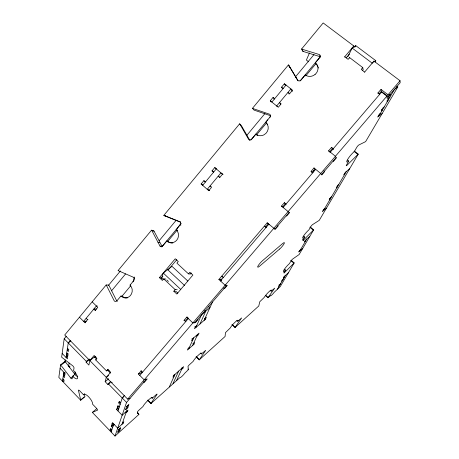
<?xml version="1.0" encoding="UTF-8"?>
<svg xmlns="http://www.w3.org/2000/svg" width="459" height="459" viewBox="0 0 459 459"><rect width="100%" height="100%" fill="white"/><g stroke="black" fill="none" stroke-linecap="round" stroke-linejoin="round"><path stroke-width="0.69" d="M75.121 374.578L65.321 361.807A1.882 0.625 51.9 0 0 64.966 361.399L60.582 364.842L58.838 377.407L80.698 400.225L84.904 396.708A1.842 0.597 51 0 0 84.892 396.444L84.336 394.057M66.337 336.206L64.191 338.788L61.649 357.136A1.939 0.648 52 0 0 62.022 357.481L72.861 365.909A1.956 0.66 51.7 0 1 74.037 367.923L73.595 370.574A6.753 2.238 51.5 0 1 77.64 378.096A6.753 2.238 51.5 0 1 72.608 376.231L72.143 378.727A1.905 0.62 51.5 0 1 70.784 378.073L60.938 365.249A1.893 0.614 51.9 0 0 60.582 364.842M64.891 361.91L65.195 359.867M62.51 381.24L63.864 372.215M70.405 340.349L68.253 342.936L66.073 357.492L67.703 356.218M68.569 366.494L69.108 363.115M69.642 367.625L69.9 366.024L68.942 366.787M72.608 376.231L74.794 374.469L75.247 371.962M96.459 358.915L94.468 356.89L89.821 360.625L88.88 365.06L86.12 362.237L86.298 361.353L89.264 358.978M110.154 382.743L107.985 384.573L105.163 381.693L106.304 377.413L110.653 372.249L107.796 369.352L106.499 370.889L95.644 359.873L96.929 358.341L94.118 355.484L89.832 360.59L90.371 360.487M133.053 281.832L134.344 277.035M107.985 384.573L108.215 383.73L110.935 381.435M111.388 431.219L110.097 429.871L110.533 428.522L111.83 429.871M112.57 427.604L111.262 426.239L111.709 424.856L113.023 426.222M114.291 424.523L113.287 425.418L111.967 424.047L112.421 422.647L117.722 428.155L123.345 423.1L123.844 421.695L122.438 422.951M125.995 412.853L127.436 411.568L127.975 410.059L122.157 415.234L116.626 409.543L117.12 408.011L118.508 409.439M118.801 408.544L117.406 407.116L117.906 405.561L119.306 406.995M120.155 404.385L118.749 402.945L119.26 401.355L120.671 402.801M111.135 432.005L113.74 424.018M118.009 410.96L122.232 398.033L124.378 395.52M161.436 278.653L163.266 273.053L171.987 266.318L187.823 281.04M147.563 400.202L150.908 403.581A1.859 0.298 -46 0 1 151.045 403.329L157.07 394.304A1.882 0.31 -46 0 0 156.312 394.539L152.187 398.246A6.69 1.113 -45.9 0 0 148.596 399.852A6.69 1.113 -45.9 0 0 142.956 406.554L138.945 410.168A1.934 0.321 -45.7 0 0 137.321 412.084L138.888 414.328A1.899 0.31 -45.7 0 1 138.865 414.471L115.008 436.05L92.368 412.411L97.572 410.139A1.911 0.62 50.5 0 0 96.453 408.223L92.58 404.195A6.661 2.169 50.8 0 0 89.953 398.355A6.661 2.169 50.8 0 0 84.64 394.178A6.65 2.163 50.8 0 0 83.601 394.86L79.774 390.884A1.893 0.614 51.1 0 0 78.403 390.202L80.686 399.961A1.853 0.591 51 0 1 80.698 400.225M115.008 436.05L126.546 402.44L146.478 379.151M117.814 432.062L118.749 429.538L120.677 427.805L119.742 430.456L117.825 432.183L119.891 430.192M125.714 409.348L126.782 406.456L128.83 404.643L127.757 407.69L125.726 409.491L127.918 407.397M96.551 408.82L92.368 412.411M121.945 424.357L126.523 411.344L125.072 412.641M309.492 52.911L306.388 60.066L308.655 61.822M150.908 403.581L180.106 377.453A3.557 0.568 -46.5 0 0 181.896 376.391A3.557 0.568 -46.5 0 0 184.598 373.385L188.437 369.633L187.995 366.46A1.796 0.293 -46.6 0 1 189.556 364.618L193.141 361.388A6.231 1.01 -46.8 0 1 198.581 354.956A6.231 1.01 -46.8 0 1 201.398 353.958L205.718 350.337L199.229 359.867L196.056 356.809M169.337 386.908L174.879 374.492M173.009 383.586L178.654 371.113M188.689 348.926L193.727 337.79M199.975 323.974L205.73 311.242L204.685 310.267M176.652 380.287L182.395 367.757M192.602 345.478L197.726 334.295M204.077 320.428L212.534 301.959M181.684 369.306L182.923 368.198L183.634 366.643L173.611 375.628L172.934 377.16L174.196 376.03L173.273 375.118M189.475 347.188L188.156 348.347L187.375 350.085L193.899 344.336L194.702 342.58L193.405 343.728M196.704 325.586L195.31 326.791L194.444 328.747L205.437 319.252L206.349 317.272L204.984 318.448M347.893 56.704L352.145 48.052L355.782 45.648L375.806 60.686L375.152 61.902M355.174 46.881L355.782 45.648M312.573 172.888L313.847 170.478M231.898 324.633L234.997 327.514L241.641 317.926L237.745 321.243A5.927 0.929 -47.4 0 0 235.461 321.834A5.927 0.929 -47.4 0 0 230.177 328.059L225.467 332.637L225.082 336.487L199.229 359.867M284.643 269.278L285.573 270.099L283.966 273.111L294.185 262.921L291.121 260.242M303.743 236.173L304.747 237.033L302.992 240.057A1.773 0.287 -48.8 0 0 303.445 240.16L313.658 229.861L310.353 227.05M396.679 86.08L397.821 86.946L365.674 141.533A2.117 0.384 -50.6 0 1 365.393 141.728L358.68 145.061A2.146 0.396 -50.5 0 0 356.89 147.109L354.308 151.556A7.378 1.348 -50.3 0 0 347.566 159.543A7.378 1.348 -50.3 0 0 348.788 161.069L346.476 165.056A2.071 0.373 -50.2 0 0 346.832 165.458L357.9 154.459A2.054 0.367 -50.3 0 1 358.249 154.144L354.388 151.063M277.414 289.141L285.498 275.348M299.721 251.084L306.784 239.03M323.325 210.807L346.373 171.477M378.784 116.179L394.539 89.293M294.185 262.921L280.254 286.577L274.195 292.308A3.156 0.465 -48 0 1 271.768 295.011A3.156 0.465 -48 0 1 270.569 295.59L267.918 297.736L265.577 295.619M313.658 229.861L299.13 254.527L292.176 259.41L289.227 263.799A5.869 0.912 -48.4 0 0 283.874 270.081A5.869 0.912 -48.4 0 0 285.573 270.099M358.249 154.144L319.303 220.274A1.813 0.298 -49.2 0 1 319.034 220.481L312.418 224.709A1.825 0.304 -49.1 0 0 310.881 226.471L308.924 229.827A6.3 1.044 -48.9 0 0 303.158 236.614A6.3 1.044 -48.9 0 0 304.747 237.033M267.918 297.736L274.712 288.154L271.16 291.172A5.68 0.861 -48 0 0 269.33 291.413A5.68 0.861 -48 0 0 264.189 297.443L259.788 301.729L258.778 305.998L234.997 327.514M130.086 398.303L127.682 399.141L64.713 335.013L106.155 284.982A2.077 1.905 -84.7 0 1 106.425 285.314L114.268 300.915A2.088 1.928 -86 0 0 115.657 301.443L116.988 300.748L120.895 296.066L123.058 297.472A7.321 6.793 -85.3 0 0 128.451 297.134A7.321 6.787 -85 0 0 131.567 287.277L130.029 285.108L133.959 280.392L134.464 278.877A2.094 1.951 -83.1 0 0 133.821 277.443L118.606 270.827A2.06 1.911 -80.1 0 1 118.141 270.506L151.533 230.188A2.094 1.962 -75.9 0 1 151.82 230.521L159.984 246.041A2.1 1.974 -77.2 0 0 161.419 246.54L162.79 245.812L166.789 241.015A7.407 6.988 -75.6 0 0 170.398 242.713A7.384 6.965 -75 0 0 174.598 241.91L175.751 241.124A7.396 6.977 -75 0 0 178.058 237.773L178.413 236.316A7.39 6.983 -74.6 0 0 176.164 229.775L180.68 223.837A2.117 1.997 -72.8 0 0 180.037 221.978L164.179 215.598A2.1 1.974 -70.3 0 1 163.829 215.351L239.615 123.85L241.101 125.353A2.152 2.02 -51.7 0 1 241.405 125.668L249.834 140.356M269.949 117.28L270.477 115.702A2.203 2.066 -45.6 0 0 269.754 114.28L253.012 108.588A2.169 2.02 -46.6 0 1 252.502 108.29L288.413 64.931A2.232 2.06 -41.9 0 1 288.728 65.247L297.902 80.497A2.238 2.071 -40.2 0 0 299.48 80.91L300.972 80.067L305.281 74.903A7.918 7.31 -38.9 0 0 307.754 76.142A7.889 7.281 -38.5 0 0 313.841 75.282L315.092 74.398M320.583 57.002A2.243 2.06 -36.8 0 0 320.307 56.738L303.129 51.431A2.209 2.025 -38.5 0 1 302.607 51.144L301.638 48.964L323.182 22.95L353.797 45.969L354.147 47.472M108.634 285.171L120.413 270.959M87.99 319.665L87.543 319.694L84.99 322.763L79.453 317.221M96.447 308.993L93.814 309.073L95.214 310.456L97.778 307.369L92.184 301.85M111.48 290.891L125.577 273.925M211.117 186.693L209.964 186.05L211.496 187.387L208.765 190.669L201.134 183.984L203.853 180.714L205.632 181.724M213.561 172.2L212.029 170.874L214.76 167.587L216.453 168.711L202.66 185.316M271.091 101.915L270.265 100.773L273.088 97.377L274.689 98.674M282.423 88.553L281.568 87.17L284.402 83.756L292.521 90.205L289.669 93.63L288.045 92.334L289.13 94.135M271.871 102.064L286.02 85.041M159.175 240.7L176.233 220.2M246.667 135.537L264.929 113.585M295.263 77.123L313.967 54.644M161.729 246.953L181.259 223.527M250.907 139.984L270.581 116.385M300.123 80.95L320.692 56.279M267.838 119.816L265.721 122.346L267.436 124.452A7.671 7.224 -47.8 0 1 264.189 134.705A7.671 7.229 -48 0 1 258.291 135.416L255.898 134.131L251.704 139.169L250.253 139.966A2.18 2.054 -50.3 0 1 248.726 139.525L239.919 124.171A2.175 2.037 -51.8 0 0 239.615 123.85M315.086 74.41A7.906 7.298 -38.6 0 0 317.565 70.835L317.932 69.32A7.906 7.298 -38.6 0 0 315.362 62.808L319.699 57.605L320.221 56.446A2.272 2.083 -38 0 0 319.487 54.592L302.022 49.199A2.249 2.054 -38.6 0 1 301.638 48.964M120.895 296.066L122.117 296.078L130.781 285.687M166.789 241.015L167.833 241.262L177.163 230.074L177.616 230.521M257.671 135.589L256.581 134.848L266.363 123.115L265.721 122.346M305.751 75.89L315.792 63.853L315.362 62.808M344.829 57.14L344.726 56.778L353.797 45.969M165.814 279.032L163.708 278.86L162.371 280.449L159.405 277.661L175.258 258.767L178.258 261.544L176.91 263.145L188.477 273.857L190.393 274.075L191.294 273.013M94.634 357.555L95.696 356.287M159.405 277.661L161.551 277.844L162.893 276.243M168.287 269.817L176.824 259.651M346.229 57.857L349.374 54.11M362.467 70.525L363.207 69.653L362.753 67.582L349.603 57.605L348.129 59.36L344.726 56.778M188.477 273.857L189.837 272.25L192.883 275.061L176.818 294.047L173.812 291.218L175.16 289.623L177.185 289.709M362.753 67.582L361.267 69.343L364.79 72.31M364.716 71.971L373.919 61.099L400.041 80.738L400.162 82.723L388.262 96.62L381.28 91.295L380.993 89.402L377.975 92.942L378.078 93.561M143.828 382.244L144.585 382.014L147.23 378.927L144.195 379.834L138.314 373.947L141.355 370.729M185.901 321.73L184.053 320.319L186.779 317.123L187.427 317.071M224.003 288.562L224.549 288.596L227.303 285.378L225.134 285.211L218.88 279.485L267.184 222.844L268.463 223.516M281.476 206.091L284.345 202.723L285.475 203.572L282.629 206.911L281.476 206.091L289.497 212.712L286.651 216.04L286.278 215.793M313.996 167.954L314.874 169.119L311.988 172.504L311.082 171.373L313.996 167.954L320.715 173.479L321.805 174.965L324.708 171.58L324.444 171.201M329.143 151.671L328.638 150.787L331.582 147.333L333.515 149.152M218.88 279.485L220.555 279.657L221.244 278.848M267.758 224.342L265.641 226.821L264.338 226.178L266.386 227.796M329.396 152.107L332.31 148.687L331.582 147.333M381.28 91.295L379.036 93.923M188.041 317.766L186.01 320.141L184.053 320.319M141.951 371.773L140.638 373.322L138.314 373.947M139.777 375.416L188.305 318.563M315.672 169.331L283.111 207.485L283.49 207.755M330.331 152.153L381.595 92.093L386.88 96.126L387.195 98.57L390.196 95.065L390.127 94.451M127.682 399.141L386.88 96.126M388.262 96.62L388.039 94.772L400.041 80.738M194.777 322.711L226.769 285.332L225.134 285.211M289.136 212.46L274.901 229.093L267.184 222.844M321.535 174.598L336.12 157.552M280.604 283.714L278.676 286.227L279.634 285.36L279.043 284.838M118.6 429.808L120.688 427.926M283.599 278.596L281.654 281.137L282.624 280.26M288.395 272.755L284.528 276.22L283.536 277.919L284.505 277.047L283.903 276.519M110.097 429.871L111.084 428.987M111.967 424.047L112.971 423.152M111.262 426.239L112.266 425.35M126.615 406.754L128.836 404.798M300.829 249.197L298.717 251.968L302.705 248.457M117.406 407.116L118.462 406.192M116.626 409.543L118.198 408.166M118.749 402.945L119.81 402.015M309.814 236.385L305.769 239.919L304.615 241.887L305.631 240.998L304.977 240.441M196.888 336.126L198.208 334.967L199.051 333.136L192.384 338.96L191.564 340.779L192.9 339.608L191.96 338.708M122.232 398.033L123.746 396.714M324.616 208.598L323.566 209.493L322.275 211.702L326.452 208.134M331.593 196.704L330.526 197.599L329.178 199.906L330.239 199.005L329.528 198.414M337.348 186.882L336.275 187.783L337.681 185.373L338.759 184.472M105.163 381.693L108.64 378.778M80.686 399.961L84.198 397.029M83.595 394.86L84.668 393.965M106.304 377.413L108.611 375.485M349.62 168.792L345.283 172.383L343.808 174.902L344.898 174.001M70.784 378.073L73.681 375.737M86.12 362.237L89.625 359.426M74.364 373.683L75.448 372.811M94.732 357.297L95.822 356.419M63.652 379.541L62.642 380.356L63.87 381.641L64.105 380.121L62.872 378.83M64.329 375.405L63.256 376.265L64.501 377.562L64.736 376.007L63.491 374.71M65.172 372.57L63.623 373.798L64.88 375.101L65.121 373.523L60.1 368.307M382.181 113.505L377.642 117.074L379.427 114.021L380.574 113.126M61.672 364.67L65.321 361.807M384.217 106.907L383.07 107.802L381.245 110.917L382.393 110.022L381.544 109.368M68.098 353.505L66.48 354.767L67.8 356.121L68.064 354.382L66.744 353.023M388.073 100.326L386.92 101.215L388.796 98.008L389.955 97.119M67.949 349.494L67.18 350.085L68.517 351.451L68.793 349.672L67.45 348.301M68.253 342.936L70.847 340.945M394.367 89.591L397.821 86.946M373.253 62.476L372.238 63.193L352.145 48.052M374.274 61.758L375.806 60.686M111.612 382.772L112.248 382.599M109.058 370.298L106.499 370.889M107.796 369.352L108.226 369.254M95.644 359.873L96.08 359.787M127.682 297.828L126.282 297.914A7.287 6.759 -85.2 0 1 123.666 297.202L122.117 296.078M193.836 322.815L194.306 322.763M197.502 319.533L198.116 319.475L195.402 322.643L192.883 322.912L186.779 317.123M84.99 322.763L85.443 322.734M86.315 321.197L83.607 321.375L96.379 305.987L97.256 305.964M95.214 310.456L95.656 310.445M173.812 291.218L175.849 291.287L177.834 293.163M106.155 284.982L108.691 285.102M130.029 285.108L130.626 285.137M220.997 280.965L220.44 280.914L268.802 224.244L269.226 224.468M118.147 270.506L118.554 270.546M222.489 276.329L221.657 276.226L223.217 277.655M159.984 246.041L161.763 246.42M157.953 242.18L159.566 242.541M151.533 230.188L153.725 230.768A2.077 1.945 -75.9 0 1 154.006 231.095L162.113 246.494A2.088 1.968 -76.9 0 0 162.4 246.713M152.268 230.739L154.086 231.216M176.158 229.775L177.163 230.074M180.186 224.944L180.852 225.157M180.364 222.087L180.697 222.196M163.829 215.346L165.923 216.057A2.066 1.945 -70.3 0 0 166.393 216.367L180.703 222.104M164.305 215.667L166.049 216.252M270.403 115.679L254.252 110.166A2.163 2.02 -46.4 0 1 253.884 109.93L252.502 108.29M273.673 228.467L275.302 229.299L278.131 225.989L277.735 225.776M209.568 190.577L207.233 189.326L220.922 172.9L223.108 174.334M201.134 183.984L202.935 184.966M219.844 177.249L218.18 176.193L219.718 177.53L222.472 174.231L214.76 167.587M212.029 170.874L213.739 171.97M286.169 204.255L284.345 202.723M389.324 94.399L390.196 95.065M380.993 89.402L388.039 94.772M377.975 92.942L379.725 94.284M281.568 87.17L283.18 88.455M354.044 151.367L357.131 153.84M347.612 160.122L348.788 161.069M332.31 148.687L333.148 149.364M270.265 100.773L278.303 107.263L281.137 103.86L279.52 102.558L280.684 104.268M328.638 150.787L335.426 156.278L336.349 157.971L333.435 161.384L333.194 160.971M323.87 170.891L324.708 171.58M311.082 171.373L312.751 172.75M167.833 241.262L168.855 242.031A7.35 6.942 -74.1 0 0 172.142 243.012A7.367 6.96 -75.7 0 0 172.865 242.995M309.854 227.182L312.682 229.592M315.792 63.853L317.192 65.316A7.855 7.258 -37.8 0 1 317.886 66.578M302.561 239.403L303.445 240.16M203.853 180.714L205.38 182.045M290.719 260.437L293.272 262.674M208.489 189.825L209.499 190.709M283.702 272.021L284.523 272.744M270.259 290.369L271.16 291.172M266.363 123.115L267.712 124.601M265.652 295.269L268.09 297.466M220.555 279.657L221.594 280.604M223.774 287.885L224.549 288.596M236.827 320.393L237.745 321.243M232.661 324.926L235.157 327.256M208.363 306.199L209.924 307.662L201.49 314.868L195.832 327.548L194.851 326.613M167.65 269.668L184.552 285.446M163.266 273.053L180.731 289.417M161.551 277.844L163.513 279.692M166.846 280.001L168.39 281.453M163.708 278.86L175.16 289.623M204.519 318.385L205.437 319.252M192.872 343.343L193.899 344.336M200.457 353.051L201.398 353.958M196.309 356.649L199.384 359.609M187.817 369.03L188.437 369.633M182.005 367.298L182.923 368.198M140.97 370.832L142.439 372.295M86.154 318.305L87.543 319.694M143.678 381.102L144.585 382.014M151.212 397.27L152.187 398.246M147.873 400.133L151.045 403.329M107.423 370.029L110.412 373.058M137.339 412.744L138.245 413.674M137.499 413.077L138.865 414.471M64.191 338.788L86.298 361.353M108.215 383.73L126.546 402.44M126.46 410.564L127.436 411.568M66.331 355.777L67.645 357.125L67.381 358.84L62.16 353.464M122.679 422.418L123.345 423.1M255.898 134.131L256.581 134.848M277.087 106.522L276.691 105.96L290.891 88.914L292.308 91.347M273.088 97.377L274.298 99.127M297.937 80.795L288.998 65.706M284.402 83.756L285.521 85.626M288.413 64.931L289.491 66.968A2.215 2.043 -41.8 0 1 289.807 67.278M295.625 76.699L296.394 78.156M305.281 74.903L305.516 75.396M302.16 49.256L303.129 51.431M319.762 55.315L320.038 56.027M349.603 57.605L349.695 57.966M373.919 61.099L374.033 61.81M381.595 92.093L381.687 92.724M77.743 376.77A6.736 2.255 51.5 0 1 74.8 374.469M108.691 285.102A2.06 1.893 -84.9 0 1 108.961 285.435L116.752 300.903A2.066 1.905 -85.8 0 0 117.361 301.305M318.139 67.284A7.855 7.258 -37.8 0 1 318.316 68.024M279.629 249.03L259.651 266.128A4.986 0.924 -48.3 0 1 257.964 266.077A4.986 0.924 -48.3 0 1 262.468 260.735L282.589 243.586A4.871 0.878 -48.6 0 1 284.029 243.815A4.871 0.878 -48.6 0 1 279.629 249.03"/></g></svg>
